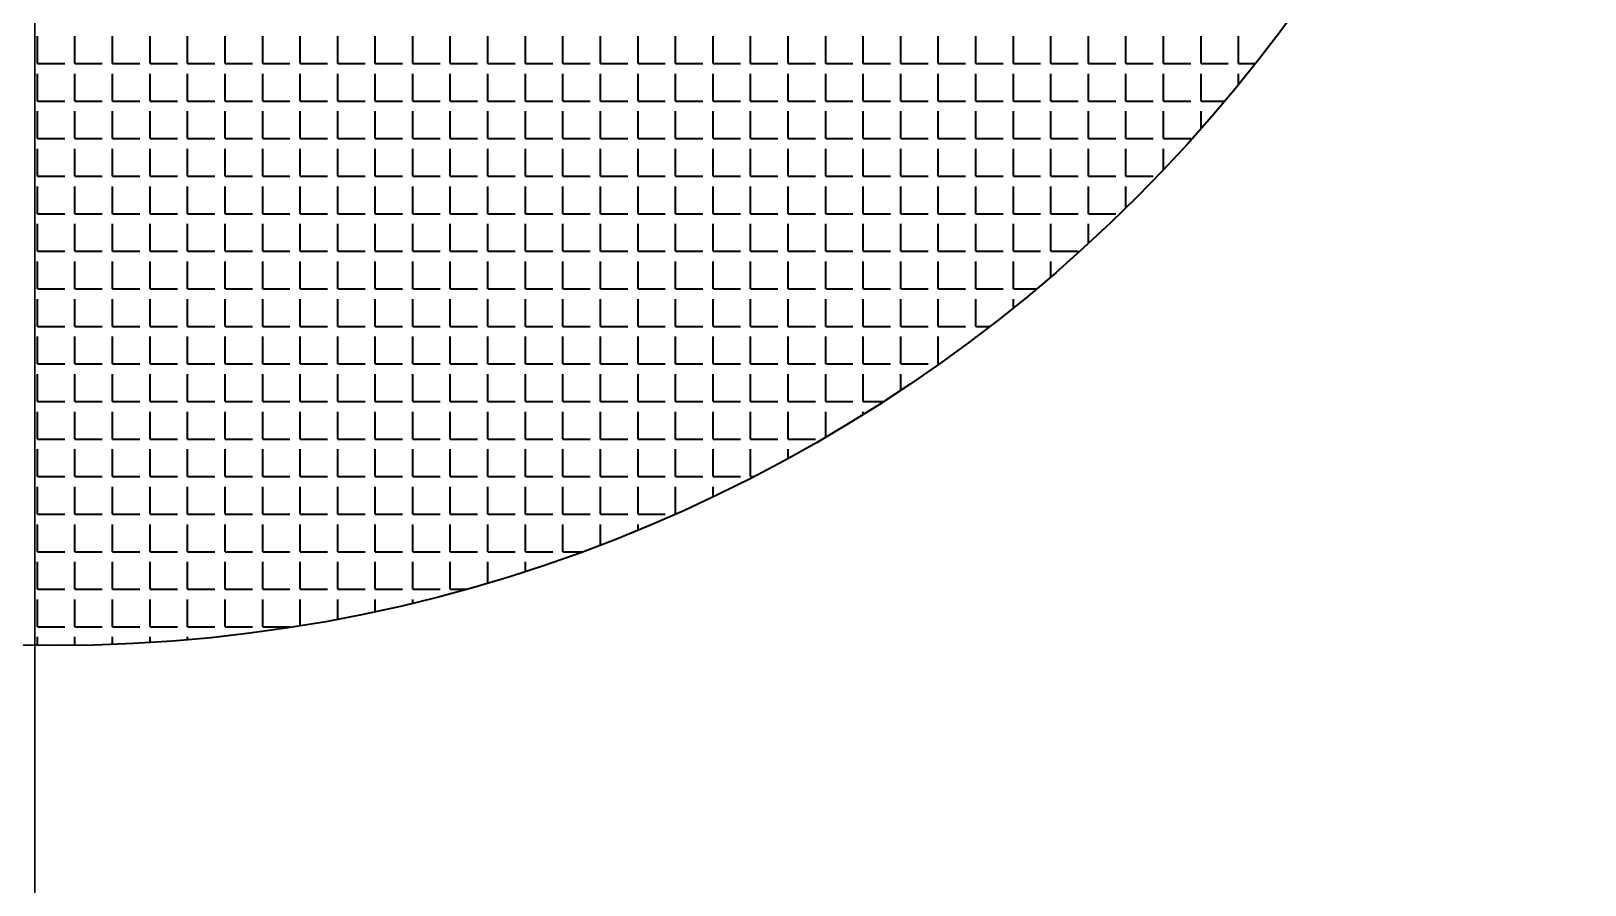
# Model space of a CAD drawing. Header units: millimetres. Extents: x 895788 to 1136524, y -21936 to 400945.
# Drawn here: x 932131.99 to 932166.08, y 272898.19 to 272916.91 of the extents above; entities that cross this region are included whole.
import ezdxf

# ---------------------------------------------------------------- set-up
doc = ezdxf.new("R2010")
doc.units = ezdxf.units.MM
doc.layers.add('GRANIT', color=10, linetype='Continuous', lineweight=30)

msp = doc.modelspace()

# ---------------------------------------------------------------- linework, layer by layer
at = {"lineweight": 30}
msp.add_line((932132.074, 272651.357), (932132.074, 273176.175), dxfattribs=at)
at = {"layer": 'GRANIT', "color": 0, "linetype": 'Continuous', "lineweight": 40}
for p, q in [((932132.129, 272916.202), (932132.129, 272916.801)), ((932132.953, 272916.202), (932132.953, 272916.801)), ((932133.777, 272916.202), (932133.777, 272916.801)), ((932134.6, 272916.202), (932134.6, 272916.801)), ((932135.424, 272916.202), (932135.424, 272916.801)), ((932136.247, 272916.202), (932136.247, 272916.801)), ((932137.071, 272916.202), (932137.071, 272916.801)), ((932137.894, 272916.202), (932137.894, 272916.801)), ((932138.718, 272916.202), (932138.718, 272916.801)), ((932139.541, 272916.202), (932139.541, 272916.801)), ((932140.365, 272916.202), (932140.365, 272916.801)), ((932141.188, 272916.202), (932141.188, 272916.801)), ((932142.012, 272916.202), (932142.012, 272916.801)), ((932142.835, 272916.202), (932142.835, 272916.801)), ((932143.659, 272916.202), (932143.659, 272916.801)), ((932144.482, 272916.202), (932144.482, 272916.801)), ((932145.306, 272916.202), (932145.306, 272916.801)), ((932146.129, 272916.202), (932146.129, 272916.801)), ((932146.953, 272916.202), (932146.953, 272916.801)), ((932147.777, 272916.202), (932147.777, 272916.801)), ((932148.6, 272916.202), (932148.6, 272916.801)), ((932149.424, 272916.202), (932149.424, 272916.801)), ((932150.247, 272916.202), (932150.247, 272916.801)), ((932151.071, 272916.202), (932151.071, 272916.801)), ((932151.894, 272916.202), (932151.894, 272916.801)), ((932152.718, 272916.202), (932152.718, 272916.801)), ((932153.541, 272916.202), (932153.541, 272916.801)), ((932154.365, 272916.202), (932154.365, 272916.801)), ((932155.188, 272916.202), (932155.188, 272916.801)), ((932156.012, 272916.202), (932156.012, 272916.801)), ((932156.835, 272916.202), (932156.835, 272916.801)), ((932157.659, 272916.202), (932157.659, 272916.801)), ((932158.482, 272916.202), (932158.482, 272916.801)), ((932159.306, 272916.782), (932159.306, 272916.801)), ((932132.129, 272916.202), (932132.728, 272916.202)), ((932132.953, 272916.202), (932133.552, 272916.202)), ((932133.777, 272916.202), (932134.375, 272916.202)), ((932134.6, 272916.202), (932135.199, 272916.202)), ((932135.424, 272916.202), (932136.023, 272916.202)), ((932136.247, 272916.202), (932136.846, 272916.202)), ((932137.071, 272916.202), (932137.67, 272916.202)), ((932137.894, 272916.202), (932138.493, 272916.202)), ((932138.718, 272916.202), (932139.317, 272916.202)), ((932139.541, 272916.202), (932140.14, 272916.202)), ((932140.365, 272916.202), (932140.964, 272916.202)), ((932141.188, 272916.202), (932141.787, 272916.202)), ((932142.012, 272916.202), (932142.611, 272916.202)), ((932142.835, 272916.202), (932143.434, 272916.202)), ((932143.659, 272916.202), (932144.258, 272916.202)), ((932144.482, 272916.202), (932145.081, 272916.202)), ((932145.306, 272916.202), (932145.905, 272916.202)), ((932146.129, 272916.202), (932146.728, 272916.202)), ((932146.953, 272916.202), (932147.552, 272916.202)), ((932147.777, 272916.202), (932148.375, 272916.202)), ((932148.6, 272916.202), (932149.199, 272916.202)), ((932149.424, 272916.202), (932150.023, 272916.202)), ((932150.247, 272916.202), (932150.846, 272916.202)), ((932151.071, 272916.202), (932151.67, 272916.202)), ((932151.894, 272916.202), (932152.493, 272916.202)), ((932152.718, 272916.202), (932153.317, 272916.202)), ((932153.541, 272916.202), (932154.14, 272916.202)), ((932154.365, 272916.202), (932154.964, 272916.202)), ((932155.188, 272916.202), (932155.787, 272916.202)), ((932156.012, 272916.202), (932156.611, 272916.202)), ((932156.835, 272916.202), (932157.434, 272916.202)), ((932157.659, 272916.202), (932158.258, 272916.202)), ((932158.482, 272916.202), (932158.858, 272916.202)), ((932132.129, 272915.379), (932132.129, 272915.978)), ((932132.953, 272915.379), (932132.953, 272915.978)), ((932133.777, 272915.379), (932133.777, 272915.978)), ((932134.6, 272915.379), (932134.6, 272915.978)), ((932135.424, 272915.379), (932135.424, 272915.978)), ((932136.247, 272915.379), (932136.247, 272915.978)), ((932137.071, 272915.379), (932137.071, 272915.978)), ((932137.894, 272915.379), (932137.894, 272915.978)), ((932138.718, 272915.379), (932138.718, 272915.978)), ((932139.541, 272915.379), (932139.541, 272915.978)), ((932140.365, 272915.379), (932140.365, 272915.978)), ((932141.188, 272915.379), (932141.188, 272915.978)), ((932142.012, 272915.379), (932142.012, 272915.978)), ((932142.835, 272915.379), (932142.835, 272915.978)), ((932143.659, 272915.379), (932143.659, 272915.978)), ((932144.482, 272915.379), (932144.482, 272915.978)), ((932145.306, 272915.379), (932145.306, 272915.978)), ((932146.129, 272915.379), (932146.129, 272915.978)), ((932146.953, 272915.379), (932146.953, 272915.978)), ((932147.777, 272915.379), (932147.777, 272915.978)), ((932148.6, 272915.379), (932148.6, 272915.978)), ((932149.424, 272915.379), (932149.424, 272915.978)), ((932150.247, 272915.379), (932150.247, 272915.978)), ((932151.071, 272915.379), (932151.071, 272915.978)), ((932151.894, 272915.379), (932151.894, 272915.978)), ((932152.718, 272915.379), (932152.718, 272915.978)), ((932153.541, 272915.379), (932153.541, 272915.978)), ((932154.365, 272915.379), (932154.365, 272915.978)), ((932155.188, 272915.379), (932155.188, 272915.978)), ((932156.012, 272915.379), (932156.012, 272915.978)), ((932156.835, 272915.379), (932156.835, 272915.978)), ((932157.659, 272915.379), (932157.659, 272915.978)), ((932158.482, 272915.735), (932158.482, 272915.978)), ((932132.129, 272915.379), (932132.728, 272915.379)), ((932132.953, 272915.379), (932133.552, 272915.379)), ((932133.777, 272915.379), (932134.375, 272915.379)), ((932134.6, 272915.379), (932135.199, 272915.379)), ((932135.424, 272915.379), (932136.023, 272915.379)), ((932136.247, 272915.379), (932136.846, 272915.379)), ((932137.071, 272915.379), (932137.67, 272915.379)), ((932137.894, 272915.379), (932138.493, 272915.379)), ((932138.718, 272915.379), (932139.317, 272915.379)), ((932139.541, 272915.379), (932140.14, 272915.379)), ((932140.365, 272915.379), (932140.964, 272915.379)), ((932141.188, 272915.379), (932141.787, 272915.379)), ((932142.012, 272915.379), (932142.611, 272915.379)), ((932142.835, 272915.379), (932143.434, 272915.379)), ((932143.659, 272915.379), (932144.258, 272915.379)), ((932144.482, 272915.379), (932145.081, 272915.379)), ((932145.306, 272915.379), (932145.905, 272915.379)), ((932146.129, 272915.379), (932146.728, 272915.379)), ((932146.953, 272915.379), (932147.552, 272915.379)), ((932147.777, 272915.379), (932148.375, 272915.379)), ((932148.6, 272915.379), (932149.199, 272915.379)), ((932149.424, 272915.379), (932150.023, 272915.379)), ((932150.247, 272915.379), (932150.846, 272915.379)), ((932151.071, 272915.379), (932151.67, 272915.379)), ((932151.894, 272915.379), (932152.493, 272915.379)), ((932152.718, 272915.379), (932153.317, 272915.379)), ((932153.541, 272915.379), (932154.14, 272915.379)), ((932154.365, 272915.379), (932154.964, 272915.379)), ((932155.188, 272915.379), (932155.787, 272915.379)), ((932156.012, 272915.379), (932156.611, 272915.379)), ((932156.835, 272915.379), (932157.434, 272915.379)), ((932157.659, 272915.379), (932158.186, 272915.379)), ((932132.129, 272914.555), (932132.129, 272915.154)), ((932132.953, 272914.555), (932132.953, 272915.154)), ((932133.777, 272914.555), (932133.777, 272915.154)), ((932134.6, 272914.555), (932134.6, 272915.154)), ((932135.424, 272914.555), (932135.424, 272915.154)), ((932136.247, 272914.555), (932136.247, 272915.154)), ((932137.071, 272914.555), (932137.071, 272915.154)), ((932137.894, 272914.555), (932137.894, 272915.154)), ((932138.718, 272914.555), (932138.718, 272915.154)), ((932139.541, 272914.555), (932139.541, 272915.154)), ((932140.365, 272914.555), (932140.365, 272915.154)), ((932141.188, 272914.555), (932141.188, 272915.154)), ((932142.012, 272914.555), (932142.012, 272915.154)), ((932142.835, 272914.555), (932142.835, 272915.154)), ((932143.659, 272914.555), (932143.659, 272915.154)), ((932144.482, 272914.555), (932144.482, 272915.154)), ((932145.306, 272914.555), (932145.306, 272915.154)), ((932146.129, 272914.555), (932146.129, 272915.154)), ((932146.953, 272914.555), (932146.953, 272915.154)), ((932147.777, 272914.555), (932147.777, 272915.154)), ((932148.6, 272914.555), (932148.6, 272915.154)), ((932149.424, 272914.555), (932149.424, 272915.154)), ((932150.247, 272914.555), (932150.247, 272915.154)), ((932151.071, 272914.555), (932151.071, 272915.154)), ((932151.894, 272914.555), (932151.894, 272915.154)), ((932152.718, 272914.555), (932152.718, 272915.154)), ((932153.541, 272914.555), (932153.541, 272915.154)), ((932154.365, 272914.555), (932154.365, 272915.154)), ((932155.188, 272914.555), (932155.188, 272915.154)), ((932156.012, 272914.555), (932156.012, 272915.154)), ((932156.835, 272914.555), (932156.835, 272915.154)), ((932157.659, 272914.767), (932157.659, 272915.154)), ((932132.129, 272914.555), (932132.728, 272914.555)), ((932132.953, 272914.555), (932133.552, 272914.555)), ((932133.777, 272914.555), (932134.375, 272914.555)), ((932134.6, 272914.555), (932135.199, 272914.555)), ((932135.424, 272914.555), (932136.023, 272914.555)), ((932136.247, 272914.555), (932136.846, 272914.555)), ((932137.071, 272914.555), (932137.67, 272914.555)), ((932137.894, 272914.555), (932138.493, 272914.555)), ((932138.718, 272914.555), (932139.317, 272914.555)), ((932139.541, 272914.555), (932140.14, 272914.555)), ((932140.365, 272914.555), (932140.964, 272914.555)), ((932141.188, 272914.555), (932141.787, 272914.555)), ((932142.012, 272914.555), (932142.611, 272914.555)), ((932142.835, 272914.555), (932143.434, 272914.555)), ((932143.659, 272914.555), (932144.258, 272914.555)), ((932144.482, 272914.555), (932145.081, 272914.555)), ((932145.306, 272914.555), (932145.905, 272914.555)), ((932146.129, 272914.555), (932146.728, 272914.555)), ((932146.953, 272914.555), (932147.552, 272914.555)), ((932147.777, 272914.555), (932148.375, 272914.555)), ((932148.6, 272914.555), (932149.199, 272914.555)), ((932149.424, 272914.555), (932150.023, 272914.555)), ((932150.247, 272914.555), (932150.846, 272914.555)), ((932151.071, 272914.555), (932151.67, 272914.555)), ((932151.894, 272914.555), (932152.493, 272914.555)), ((932152.718, 272914.555), (932153.317, 272914.555)), ((932153.541, 272914.555), (932154.14, 272914.555)), ((932154.365, 272914.555), (932154.964, 272914.555)), ((932155.188, 272914.555), (932155.787, 272914.555)), ((932156.012, 272914.555), (932156.611, 272914.555)), ((932156.835, 272914.555), (932157.434, 272914.555)), ((932132.129, 272913.732), (932132.129, 272914.331)), ((932132.953, 272913.732), (932132.953, 272914.331)), ((932133.777, 272913.732), (932133.777, 272914.331)), ((932134.6, 272913.732), (932134.6, 272914.331)), ((932135.424, 272913.732), (932135.424, 272914.331)), ((932136.247, 272913.732), (932136.247, 272914.331)), ((932137.071, 272913.732), (932137.071, 272914.331)), ((932137.894, 272913.732), (932137.894, 272914.331)), ((932138.718, 272913.732), (932138.718, 272914.331)), ((932139.541, 272913.732), (932139.541, 272914.331)), ((932140.365, 272913.732), (932140.365, 272914.331)), ((932141.188, 272913.732), (932141.188, 272914.331)), ((932142.012, 272913.732), (932142.012, 272914.331)), ((932142.835, 272913.732), (932142.835, 272914.331)), ((932143.659, 272913.732), (932143.659, 272914.331)), ((932144.482, 272913.732), (932144.482, 272914.331)), ((932145.306, 272913.732), (932145.306, 272914.331)), ((932146.129, 272913.732), (932146.129, 272914.331)), ((932146.953, 272913.732), (932146.953, 272914.331)), ((932147.777, 272913.732), (932147.777, 272914.331)), ((932148.6, 272913.732), (932148.6, 272914.331)), ((932149.424, 272913.732), (932149.424, 272914.331)), ((932150.247, 272913.732), (932150.247, 272914.331)), ((932151.071, 272913.732), (932151.071, 272914.331)), ((932151.894, 272913.732), (932151.894, 272914.331)), ((932152.718, 272913.732), (932152.718, 272914.331)), ((932153.541, 272913.732), (932153.541, 272914.331)), ((932154.365, 272913.732), (932154.365, 272914.331)), ((932155.188, 272913.732), (932155.188, 272914.331)), ((932156.012, 272913.732), (932156.012, 272914.331)), ((932156.835, 272913.87), (932156.835, 272914.331)), ((932132.129, 272913.732), (932132.728, 272913.732)), ((932132.129, 272912.908), (932132.129, 272913.507)), ((932132.953, 272913.732), (932133.552, 272913.732)), ((932132.953, 272912.908), (932132.953, 272913.507)), ((932133.777, 272913.732), (932134.375, 272913.732)), ((932133.777, 272912.908), (932133.777, 272913.507)), ((932134.6, 272913.732), (932135.199, 272913.732)), ((932134.6, 272912.908), (932134.6, 272913.507)), ((932135.424, 272913.732), (932136.023, 272913.732)), ((932135.424, 272912.908), (932135.424, 272913.507)), ((932136.247, 272913.732), (932136.846, 272913.732)), ((932136.247, 272912.908), (932136.247, 272913.507)), ((932137.071, 272913.732), (932137.67, 272913.732)), ((932137.071, 272912.908), (932137.071, 272913.507)), ((932137.894, 272913.732), (932138.493, 272913.732)), ((932137.894, 272912.908), (932137.894, 272913.507)), ((932138.718, 272913.732), (932139.317, 272913.732)), ((932138.718, 272912.908), (932138.718, 272913.507)), ((932139.541, 272913.732), (932140.14, 272913.732)), ((932139.541, 272912.908), (932139.541, 272913.507)), ((932140.365, 272913.732), (932140.964, 272913.732)), ((932140.365, 272912.908), (932140.365, 272913.507)), ((932141.188, 272913.732), (932141.787, 272913.732)), ((932141.188, 272912.908), (932141.188, 272913.507)), ((932142.012, 272913.732), (932142.611, 272913.732)), ((932142.012, 272912.908), (932142.012, 272913.507)), ((932142.835, 272913.732), (932143.434, 272913.732)), ((932142.835, 272912.908), (932142.835, 272913.507)), ((932143.659, 272913.732), (932144.258, 272913.732)), ((932143.659, 272912.908), (932143.659, 272913.507)), ((932144.482, 272913.732), (932145.081, 272913.732)), ((932144.482, 272912.908), (932144.482, 272913.507)), ((932145.306, 272913.732), (932145.905, 272913.732)), ((932145.306, 272912.908), (932145.306, 272913.507)), ((932146.129, 272913.732), (932146.728, 272913.732)), ((932146.129, 272912.908), (932146.129, 272913.507)), ((932146.953, 272913.732), (932147.552, 272913.732)), ((932146.953, 272912.908), (932146.953, 272913.507)), ((932147.777, 272913.732), (932148.375, 272913.732)), ((932147.777, 272912.908), (932147.777, 272913.507)), ((932148.6, 272913.732), (932149.199, 272913.732)), ((932148.6, 272912.908), (932148.6, 272913.507)), ((932149.424, 272913.732), (932150.023, 272913.732)), ((932149.424, 272912.908), (932149.424, 272913.507)), ((932150.247, 272913.732), (932150.846, 272913.732)), ((932150.247, 272912.908), (932150.247, 272913.507)), ((932151.071, 272913.732), (932151.67, 272913.732)), ((932151.071, 272912.908), (932151.071, 272913.507)), ((932151.894, 272913.732), (932152.493, 272913.732)), ((932151.894, 272912.908), (932151.894, 272913.507)), ((932152.718, 272913.732), (932153.317, 272913.732)), ((932152.718, 272912.908), (932152.718, 272913.507)), ((932153.541, 272913.732), (932154.14, 272913.732)), ((932153.541, 272912.908), (932153.541, 272913.507)), ((932154.365, 272913.732), (932154.964, 272913.732)), ((932154.365, 272912.908), (932154.365, 272913.507)), ((932155.188, 272913.732), (932155.787, 272913.732)), ((932155.188, 272912.908), (932155.188, 272913.507)), ((932156.012, 272913.732), (932156.611, 272913.732)), ((932156.012, 272913.034), (932156.012, 272913.507)), ((932132.129, 272912.908), (932132.728, 272912.908)), ((932132.953, 272912.908), (932133.552, 272912.908)), ((932133.777, 272912.908), (932134.375, 272912.908)), ((932134.6, 272912.908), (932135.199, 272912.908)), ((932135.424, 272912.908), (932136.023, 272912.908)), ((932136.247, 272912.908), (932136.846, 272912.908)), ((932137.071, 272912.908), (932137.67, 272912.908)), ((932137.894, 272912.908), (932138.493, 272912.908)), ((932138.718, 272912.908), (932139.317, 272912.908)), ((932139.541, 272912.908), (932140.14, 272912.908)), ((932140.365, 272912.908), (932140.964, 272912.908)), ((932141.188, 272912.908), (932141.787, 272912.908)), ((932142.012, 272912.908), (932142.611, 272912.908)), ((932142.835, 272912.908), (932143.434, 272912.908)), ((932143.659, 272912.908), (932144.258, 272912.908)), ((932144.482, 272912.908), (932145.081, 272912.908)), ((932145.306, 272912.908), (932145.905, 272912.908)), ((932146.129, 272912.908), (932146.728, 272912.908)), ((932146.953, 272912.908), (932147.552, 272912.908)), ((932147.777, 272912.908), (932148.375, 272912.908)), ((932148.6, 272912.908), (932149.199, 272912.908)), ((932149.424, 272912.908), (932150.023, 272912.908)), ((932150.247, 272912.908), (932150.846, 272912.908)), ((932151.071, 272912.908), (932151.67, 272912.908)), ((932151.894, 272912.908), (932152.493, 272912.908)), ((932152.718, 272912.908), (932153.317, 272912.908)), ((932153.541, 272912.908), (932154.14, 272912.908)), ((932154.365, 272912.908), (932154.964, 272912.908)), ((932155.188, 272912.908), (932155.787, 272912.908)), ((932132.129, 272912.085), (932132.129, 272912.683)), ((932132.953, 272912.085), (932132.953, 272912.683)), ((932133.777, 272912.085), (932133.777, 272912.683)), ((932134.6, 272912.085), (932134.6, 272912.683)), ((932135.424, 272912.085), (932135.424, 272912.683)), ((932136.247, 272912.085), (932136.247, 272912.683)), ((932137.071, 272912.085), (932137.071, 272912.683)), ((932137.894, 272912.085), (932137.894, 272912.683)), ((932138.718, 272912.085), (932138.718, 272912.683)), ((932139.541, 272912.085), (932139.541, 272912.683)), ((932140.365, 272912.085), (932140.365, 272912.683)), ((932141.188, 272912.085), (932141.188, 272912.683)), ((932142.012, 272912.085), (932142.012, 272912.683)), ((932142.835, 272912.085), (932142.835, 272912.683)), ((932143.659, 272912.085), (932143.659, 272912.683)), ((932144.482, 272912.085), (932144.482, 272912.683)), ((932145.306, 272912.085), (932145.306, 272912.683)), ((932146.129, 272912.085), (932146.129, 272912.683)), ((932146.953, 272912.085), (932146.953, 272912.683)), ((932147.777, 272912.085), (932147.777, 272912.683)), ((932148.6, 272912.085), (932148.6, 272912.683)), ((932149.424, 272912.085), (932149.424, 272912.683)), ((932150.247, 272912.085), (932150.247, 272912.683)), ((932151.071, 272912.085), (932151.071, 272912.683)), ((932151.894, 272912.085), (932151.894, 272912.683)), ((932152.718, 272912.085), (932152.718, 272912.683)), ((932153.541, 272912.085), (932153.541, 272912.683)), ((932154.365, 272912.085), (932154.365, 272912.683)), ((932155.188, 272912.253), (932155.188, 272912.683)), ((932132.129, 272912.085), (932132.728, 272912.085)), ((932132.129, 272911.261), (932132.129, 272911.86)), ((932132.953, 272912.085), (932133.552, 272912.085)), ((932132.953, 272911.261), (932132.953, 272911.86)), ((932133.777, 272912.085), (932134.375, 272912.085)), ((932133.777, 272911.261), (932133.777, 272911.86)), ((932134.6, 272912.085), (932135.199, 272912.085)), ((932134.6, 272911.261), (932134.6, 272911.86)), ((932135.424, 272912.085), (932136.023, 272912.085)), ((932135.424, 272911.261), (932135.424, 272911.86)), ((932136.247, 272912.085), (932136.846, 272912.085)), ((932136.247, 272911.261), (932136.247, 272911.86)), ((932137.071, 272912.085), (932137.67, 272912.085)), ((932137.071, 272911.261), (932137.071, 272911.86)), ((932137.894, 272912.085), (932138.493, 272912.085)), ((932137.894, 272911.261), (932137.894, 272911.86)), ((932138.718, 272912.085), (932139.317, 272912.085)), ((932138.718, 272911.261), (932138.718, 272911.86)), ((932139.541, 272912.085), (932140.14, 272912.085)), ((932139.541, 272911.261), (932139.541, 272911.86)), ((932140.365, 272912.085), (932140.964, 272912.085)), ((932140.365, 272911.261), (932140.365, 272911.86)), ((932141.188, 272912.085), (932141.787, 272912.085)), ((932141.188, 272911.261), (932141.188, 272911.86)), ((932142.012, 272912.085), (932142.611, 272912.085)), ((932142.012, 272911.261), (932142.012, 272911.86)), ((932142.835, 272912.085), (932143.434, 272912.085)), ((932142.835, 272911.261), (932142.835, 272911.86)), ((932143.659, 272912.085), (932144.258, 272912.085)), ((932143.659, 272911.261), (932143.659, 272911.86)), ((932144.482, 272912.085), (932145.081, 272912.085)), ((932144.482, 272911.261), (932144.482, 272911.86)), ((932145.306, 272912.085), (932145.905, 272912.085)), ((932145.306, 272911.261), (932145.306, 272911.86)), ((932146.129, 272912.085), (932146.728, 272912.085)), ((932146.129, 272911.261), (932146.129, 272911.86)), ((932146.953, 272912.085), (932147.552, 272912.085)), ((932146.953, 272911.261), (932146.953, 272911.86)), ((932147.777, 272912.085), (932148.375, 272912.085)), ((932147.777, 272911.261), (932147.777, 272911.86)), ((932148.6, 272912.085), (932149.199, 272912.085)), ((932148.6, 272911.261), (932148.6, 272911.86)), ((932149.424, 272912.085), (932150.023, 272912.085)), ((932149.424, 272911.261), (932149.424, 272911.86)), ((932150.247, 272912.085), (932150.846, 272912.085)), ((932150.247, 272911.261), (932150.247, 272911.86)), ((932151.071, 272912.085), (932151.67, 272912.085)), ((932151.071, 272911.261), (932151.071, 272911.86)), ((932151.894, 272912.085), (932152.493, 272912.085)), ((932151.894, 272911.261), (932151.894, 272911.86)), ((932152.718, 272912.085), (932153.317, 272912.085)), ((932152.718, 272911.261), (932152.718, 272911.86)), ((932153.541, 272912.085), (932154.14, 272912.085)), ((932153.541, 272911.261), (932153.541, 272911.86)), ((932154.365, 272912.085), (932154.964, 272912.085)), ((932154.365, 272911.523), (932154.365, 272911.86)), ((932132.129, 272911.261), (932132.728, 272911.261)), ((932132.953, 272911.261), (932133.552, 272911.261)), ((932133.777, 272911.261), (932134.375, 272911.261)), ((932134.6, 272911.261), (932135.199, 272911.261)), ((932135.424, 272911.261), (932136.023, 272911.261)), ((932136.247, 272911.261), (932136.846, 272911.261)), ((932137.071, 272911.261), (932137.67, 272911.261)), ((932137.894, 272911.261), (932138.493, 272911.261)), ((932138.718, 272911.261), (932139.317, 272911.261)), ((932139.541, 272911.261), (932140.14, 272911.261)), ((932140.365, 272911.261), (932140.964, 272911.261)), ((932141.188, 272911.261), (932141.787, 272911.261)), ((932142.012, 272911.261), (932142.611, 272911.261)), ((932142.835, 272911.261), (932143.434, 272911.261)), ((932143.659, 272911.261), (932144.258, 272911.261)), ((932144.482, 272911.261), (932145.081, 272911.261)), ((932145.306, 272911.261), (932145.905, 272911.261)), ((932146.129, 272911.261), (932146.728, 272911.261)), ((932146.953, 272911.261), (932147.552, 272911.261)), ((932147.777, 272911.261), (932148.375, 272911.261)), ((932148.6, 272911.261), (932149.199, 272911.261)), ((932149.424, 272911.261), (932150.023, 272911.261)), ((932150.247, 272911.261), (932150.846, 272911.261)), ((932151.071, 272911.261), (932151.67, 272911.261)), ((932151.894, 272911.261), (932152.493, 272911.261)), ((932152.718, 272911.261), (932153.317, 272911.261)), ((932153.541, 272911.261), (932154.055, 272911.261)), ((932132.129, 272910.437), (932132.129, 272911.036)), ((932132.953, 272910.437), (932132.953, 272911.036)), ((932133.777, 272910.437), (932133.777, 272911.036)), ((932134.6, 272910.437), (932134.6, 272911.036)), ((932135.424, 272910.437), (932135.424, 272911.036)), ((932136.247, 272910.437), (932136.247, 272911.036)), ((932137.071, 272910.437), (932137.071, 272911.036)), ((932137.894, 272910.437), (932137.894, 272911.036)), ((932138.718, 272910.437), (932138.718, 272911.036)), ((932139.541, 272910.437), (932139.541, 272911.036)), ((932140.365, 272910.437), (932140.365, 272911.036)), ((932141.188, 272910.437), (932141.188, 272911.036)), ((932142.012, 272910.437), (932142.012, 272911.036)), ((932142.835, 272910.437), (932142.835, 272911.036)), ((932143.659, 272910.437), (932143.659, 272911.036)), ((932144.482, 272910.437), (932144.482, 272911.036)), ((932145.306, 272910.437), (932145.306, 272911.036)), ((932146.129, 272910.437), (932146.129, 272911.036)), ((932146.953, 272910.437), (932146.953, 272911.036)), ((932147.777, 272910.437), (932147.777, 272911.036)), ((932148.6, 272910.437), (932148.6, 272911.036)), ((932149.424, 272910.437), (932149.424, 272911.036)), ((932150.247, 272910.437), (932150.247, 272911.036)), ((932151.071, 272910.437), (932151.071, 272911.036)), ((932151.894, 272910.437), (932151.894, 272911.036)), ((932152.718, 272910.437), (932152.718, 272911.036)), ((932153.541, 272910.839), (932153.541, 272911.036)), ((932132.129, 272910.437), (932132.728, 272910.437)), ((932132.953, 272910.437), (932133.552, 272910.437)), ((932133.777, 272910.437), (932134.375, 272910.437)), ((932134.6, 272910.437), (932135.199, 272910.437)), ((932135.424, 272910.437), (932136.023, 272910.437)), ((932136.247, 272910.437), (932136.846, 272910.437)), ((932137.071, 272910.437), (932137.67, 272910.437)), ((932137.894, 272910.437), (932138.493, 272910.437)), ((932138.718, 272910.437), (932139.317, 272910.437)), ((932139.541, 272910.437), (932140.14, 272910.437)), ((932140.365, 272910.437), (932140.964, 272910.437)), ((932141.188, 272910.437), (932141.787, 272910.437)), ((932142.012, 272910.437), (932142.611, 272910.437)), ((932142.835, 272910.437), (932143.434, 272910.437)), ((932143.659, 272910.437), (932144.258, 272910.437)), ((932144.482, 272910.437), (932145.081, 272910.437)), ((932145.306, 272910.437), (932145.905, 272910.437)), ((932146.129, 272910.437), (932146.728, 272910.437)), ((932146.953, 272910.437), (932147.552, 272910.437)), ((932147.777, 272910.437), (932148.375, 272910.437)), ((932148.6, 272910.437), (932149.199, 272910.437)), ((932149.424, 272910.437), (932150.023, 272910.437)), ((932150.247, 272910.437), (932150.846, 272910.437)), ((932151.071, 272910.437), (932151.67, 272910.437)), ((932151.894, 272910.437), (932152.493, 272910.437)), ((932152.718, 272910.437), (932153.031, 272910.437)), ((932132.129, 272909.614), (932132.129, 272910.213)), ((932132.953, 272909.614), (932132.953, 272910.213)), ((932133.777, 272909.614), (932133.777, 272910.213)), ((932134.6, 272909.614), (932134.6, 272910.213)), ((932135.424, 272909.614), (932135.424, 272910.213)), ((932136.247, 272909.614), (932136.247, 272910.213)), ((932137.071, 272909.614), (932137.071, 272910.213)), ((932137.894, 272909.614), (932137.894, 272910.213)), ((932138.718, 272909.614), (932138.718, 272910.213)), ((932139.541, 272909.614), (932139.541, 272910.213)), ((932140.365, 272909.614), (932140.365, 272910.213)), ((932141.188, 272909.614), (932141.188, 272910.213)), ((932142.012, 272909.614), (932142.012, 272910.213)), ((932142.835, 272909.614), (932142.835, 272910.213)), ((932143.659, 272909.614), (932143.659, 272910.213)), ((932144.482, 272909.614), (932144.482, 272910.213)), ((932145.306, 272909.614), (932145.306, 272910.213)), ((932146.129, 272909.614), (932146.129, 272910.213)), ((932146.953, 272909.614), (932146.953, 272910.213)), ((932147.777, 272909.614), (932147.777, 272910.213)), ((932148.6, 272909.614), (932148.6, 272910.213)), ((932149.424, 272909.614), (932149.424, 272910.213)), ((932150.247, 272909.614), (932150.247, 272910.213)), ((932151.071, 272909.614), (932151.071, 272910.213)), ((932151.894, 272909.614), (932151.894, 272910.213)), ((932152.718, 272910.198), (932152.718, 272910.213)), ((932132.129, 272909.614), (932132.728, 272909.614)), ((932132.129, 272908.79), (932132.129, 272909.389)), ((932132.953, 272909.614), (932133.552, 272909.614)), ((932132.953, 272908.79), (932132.953, 272909.389)), ((932133.777, 272909.614), (932134.375, 272909.614)), ((932133.777, 272908.79), (932133.777, 272909.389)), ((932134.6, 272909.614), (932135.199, 272909.614)), ((932134.6, 272908.79), (932134.6, 272909.389)), ((932135.424, 272909.614), (932136.023, 272909.614)), ((932135.424, 272908.79), (932135.424, 272909.389)), ((932136.247, 272909.614), (932136.846, 272909.614)), ((932136.247, 272908.79), (932136.247, 272909.389)), ((932137.071, 272909.614), (932137.67, 272909.614)), ((932137.071, 272908.79), (932137.071, 272909.389)), ((932137.894, 272909.614), (932138.493, 272909.614)), ((932137.894, 272908.79), (932137.894, 272909.389)), ((932138.718, 272909.614), (932139.317, 272909.614)), ((932138.718, 272908.79), (932138.718, 272909.389)), ((932139.541, 272909.614), (932140.14, 272909.614)), ((932139.541, 272908.79), (932139.541, 272909.389)), ((932140.365, 272909.614), (932140.964, 272909.614)), ((932140.365, 272908.79), (932140.365, 272909.389)), ((932141.188, 272909.614), (932141.787, 272909.614)), ((932141.188, 272908.79), (932141.188, 272909.389)), ((932142.012, 272909.614), (932142.611, 272909.614)), ((932142.012, 272908.79), (932142.012, 272909.389)), ((932142.835, 272909.614), (932143.434, 272909.614)), ((932142.835, 272908.79), (932142.835, 272909.389)), ((932143.659, 272909.614), (932144.258, 272909.614)), ((932143.659, 272908.79), (932143.659, 272909.389)), ((932144.482, 272909.614), (932145.081, 272909.614)), ((932144.482, 272908.79), (932144.482, 272909.389)), ((932145.306, 272909.614), (932145.905, 272909.614)), ((932145.306, 272908.79), (932145.306, 272909.389)), ((932146.129, 272909.614), (932146.728, 272909.614)), ((932146.129, 272908.79), (932146.129, 272909.389)), ((932146.953, 272909.614), (932147.552, 272909.614)), ((932146.953, 272908.79), (932146.953, 272909.389)), ((932147.777, 272909.614), (932148.375, 272909.614)), ((932147.777, 272908.79), (932147.777, 272909.389)), ((932148.6, 272909.614), (932149.199, 272909.614)), ((932148.6, 272908.79), (932148.6, 272909.389)), ((932149.424, 272909.614), (932150.023, 272909.614)), ((932149.424, 272908.79), (932149.424, 272909.389)), ((932150.247, 272909.614), (932150.846, 272909.614)), ((932150.247, 272908.79), (932150.247, 272909.389)), ((932151.071, 272909.614), (932151.67, 272909.614)), ((932151.071, 272909.033), (932151.071, 272909.389)), ((932151.894, 272909.614), (932151.918, 272909.614)), ((932132.129, 272908.79), (932132.728, 272908.79)), ((932132.953, 272908.79), (932133.552, 272908.79)), ((932133.777, 272908.79), (932134.375, 272908.79)), ((932134.6, 272908.79), (932135.199, 272908.79)), ((932135.424, 272908.79), (932136.023, 272908.79)), ((932136.247, 272908.79), (932136.846, 272908.79)), ((932137.071, 272908.79), (932137.67, 272908.79)), ((932137.894, 272908.79), (932138.493, 272908.79)), ((932138.718, 272908.79), (932139.317, 272908.79)), ((932139.541, 272908.79), (932140.14, 272908.79)), ((932140.365, 272908.79), (932140.964, 272908.79)), ((932141.188, 272908.79), (932141.787, 272908.79)), ((932142.012, 272908.79), (932142.611, 272908.79)), ((932142.835, 272908.79), (932143.434, 272908.79)), ((932143.659, 272908.79), (932144.258, 272908.79)), ((932144.482, 272908.79), (932145.081, 272908.79)), ((932145.306, 272908.79), (932145.905, 272908.79)), ((932146.129, 272908.79), (932146.728, 272908.79)), ((932146.953, 272908.79), (932147.552, 272908.79)), ((932147.777, 272908.79), (932148.375, 272908.79)), ((932148.6, 272908.79), (932149.199, 272908.79)), ((932149.424, 272908.79), (932150.023, 272908.79)), ((932150.247, 272908.79), (932150.7, 272908.79)), ((932132.129, 272907.967), (932132.129, 272908.566)), ((932132.953, 272907.967), (932132.953, 272908.566)), ((932133.777, 272907.967), (932133.777, 272908.566)), ((932134.6, 272907.967), (932134.6, 272908.566)), ((932135.424, 272907.967), (932135.424, 272908.566)), ((932136.247, 272907.967), (932136.247, 272908.566)), ((932137.071, 272907.967), (932137.071, 272908.566)), ((932137.894, 272907.967), (932137.894, 272908.566)), ((932138.718, 272907.967), (932138.718, 272908.566)), ((932139.541, 272907.967), (932139.541, 272908.566)), ((932140.365, 272907.967), (932140.365, 272908.566)), ((932141.188, 272907.967), (932141.188, 272908.566)), ((932142.012, 272907.967), (932142.012, 272908.566)), ((932142.835, 272907.967), (932142.835, 272908.566)), ((932143.659, 272907.967), (932143.659, 272908.566)), ((932144.482, 272907.967), (932144.482, 272908.566)), ((932145.306, 272907.967), (932145.306, 272908.566)), ((932146.129, 272907.967), (932146.129, 272908.566)), ((932146.953, 272907.967), (932146.953, 272908.566)), ((932147.777, 272907.967), (932147.777, 272908.566)), ((932148.6, 272907.967), (932148.6, 272908.566)), ((932149.424, 272908.007), (932149.424, 272908.566)), ((932150.247, 272908.504), (932150.247, 272908.566)), ((932132.129, 272907.967), (932132.728, 272907.967)), ((932132.129, 272907.143), (932132.129, 272907.742)), ((932132.953, 272907.967), (932133.552, 272907.967)), ((932132.953, 272907.143), (932132.953, 272907.742)), ((932133.777, 272907.967), (932134.375, 272907.967)), ((932133.777, 272907.143), (932133.777, 272907.742)), ((932134.6, 272907.967), (932135.199, 272907.967)), ((932134.6, 272907.143), (932134.6, 272907.742)), ((932135.424, 272907.967), (932136.023, 272907.967)), ((932135.424, 272907.143), (932135.424, 272907.742)), ((932136.247, 272907.967), (932136.846, 272907.967)), ((932136.247, 272907.143), (932136.247, 272907.742)), ((932137.071, 272907.967), (932137.67, 272907.967)), ((932137.071, 272907.143), (932137.071, 272907.742)), ((932137.894, 272907.967), (932138.493, 272907.967)), ((932137.894, 272907.143), (932137.894, 272907.742)), ((932138.718, 272907.967), (932139.317, 272907.967)), ((932138.718, 272907.143), (932138.718, 272907.742)), ((932139.541, 272907.967), (932140.14, 272907.967)), ((932139.541, 272907.143), (932139.541, 272907.742)), ((932140.365, 272907.967), (932140.964, 272907.967)), ((932140.365, 272907.143), (932140.365, 272907.742)), ((932141.188, 272907.967), (932141.787, 272907.967)), ((932141.188, 272907.143), (932141.188, 272907.742)), ((932142.012, 272907.967), (932142.611, 272907.967)), ((932142.012, 272907.143), (932142.012, 272907.742)), ((932142.835, 272907.967), (932143.434, 272907.967)), ((932142.835, 272907.143), (932142.835, 272907.742)), ((932143.659, 272907.967), (932144.258, 272907.967)), ((932143.659, 272907.143), (932143.659, 272907.742)), ((932144.482, 272907.967), (932145.081, 272907.967)), ((932144.482, 272907.143), (932144.482, 272907.742)), ((932145.306, 272907.967), (932145.905, 272907.967)), ((932145.306, 272907.143), (932145.306, 272907.742)), ((932146.129, 272907.967), (932146.728, 272907.967)), ((932146.129, 272907.143), (932146.129, 272907.742)), ((932146.953, 272907.967), (932147.552, 272907.967)), ((932146.953, 272907.143), (932146.953, 272907.742)), ((932147.777, 272907.967), (932148.375, 272907.967)), ((932147.777, 272907.143), (932147.777, 272907.742)), ((932148.6, 272907.967), (932149.199, 272907.967)), ((932148.6, 272907.542), (932148.6, 272907.742)), ((932132.129, 272907.143), (932132.728, 272907.143)), ((932132.953, 272907.143), (932133.552, 272907.143)), ((932133.777, 272907.143), (932134.375, 272907.143)), ((932134.6, 272907.143), (932135.199, 272907.143)), ((932135.424, 272907.143), (932136.023, 272907.143)), ((932136.247, 272907.143), (932136.846, 272907.143)), ((932137.071, 272907.143), (932137.67, 272907.143)), ((932137.894, 272907.143), (932138.493, 272907.143)), ((932138.718, 272907.143), (932139.317, 272907.143)), ((932139.541, 272907.143), (932140.14, 272907.143)), ((932140.365, 272907.143), (932140.964, 272907.143)), ((932141.188, 272907.143), (932141.787, 272907.143)), ((932142.012, 272907.143), (932142.611, 272907.143)), ((932142.835, 272907.143), (932143.434, 272907.143)), ((932143.659, 272907.143), (932144.258, 272907.143)), ((932144.482, 272907.143), (932145.081, 272907.143)), ((932145.306, 272907.143), (932145.905, 272907.143)), ((932146.129, 272907.143), (932146.728, 272907.143)), ((932146.953, 272907.143), (932147.552, 272907.143)), ((932147.777, 272907.143), (932147.847, 272907.143)), ((932132.129, 272906.32), (932132.129, 272906.919)), ((932132.953, 272906.32), (932132.953, 272906.919)), ((932133.777, 272906.32), (932133.777, 272906.919)), ((932134.6, 272906.32), (932134.6, 272906.919)), ((932135.424, 272906.32), (932135.424, 272906.919)), ((932136.247, 272906.32), (932136.247, 272906.919)), ((932137.071, 272906.32), (932137.071, 272906.919)), ((932137.894, 272906.32), (932137.894, 272906.919)), ((932138.718, 272906.32), (932138.718, 272906.919)), ((932139.541, 272906.32), (932139.541, 272906.919)), ((932140.365, 272906.32), (932140.365, 272906.919)), ((932141.188, 272906.32), (932141.188, 272906.919)), ((932142.012, 272906.32), (932142.012, 272906.919)), ((932142.835, 272906.32), (932142.835, 272906.919)), ((932143.659, 272906.32), (932143.659, 272906.919)), ((932144.482, 272906.32), (932144.482, 272906.919)), ((932145.306, 272906.32), (932145.306, 272906.919)), ((932146.129, 272906.322), (932146.129, 272906.919)), ((932146.953, 272906.701), (932146.953, 272906.919)), ((932132.129, 272906.32), (932132.728, 272906.32)), ((932132.953, 272906.32), (932133.552, 272906.32)), ((932133.777, 272906.32), (932134.375, 272906.32)), ((932134.6, 272906.32), (932135.199, 272906.32)), ((932135.424, 272906.32), (932136.023, 272906.32)), ((932136.247, 272906.32), (932136.846, 272906.32)), ((932137.071, 272906.32), (932137.67, 272906.32)), ((932137.894, 272906.32), (932138.493, 272906.32)), ((932138.718, 272906.32), (932139.317, 272906.32)), ((932139.541, 272906.32), (932140.14, 272906.32)), ((932140.365, 272906.32), (932140.964, 272906.32)), ((932141.188, 272906.32), (932141.787, 272906.32)), ((932142.012, 272906.32), (932142.611, 272906.32)), ((932142.835, 272906.32), (932143.434, 272906.32)), ((932143.659, 272906.32), (932144.258, 272906.32)), ((932144.482, 272906.32), (932145.081, 272906.32)), ((932145.306, 272906.32), (932145.905, 272906.32)), ((932132.129, 272905.496), (932132.129, 272906.095)), ((932132.953, 272905.496), (932132.953, 272906.095)), ((932133.777, 272905.496), (932133.777, 272906.095)), ((932134.6, 272905.496), (932134.6, 272906.095)), ((932135.424, 272905.496), (932135.424, 272906.095)), ((932136.247, 272905.496), (932136.247, 272906.095)), ((932137.071, 272905.496), (932137.071, 272906.095)), ((932137.894, 272905.496), (932137.894, 272906.095)), ((932138.718, 272905.496), (932138.718, 272906.095)), ((932139.541, 272905.496), (932139.541, 272906.095)), ((932140.365, 272905.496), (932140.365, 272906.095)), ((932141.188, 272905.496), (932141.188, 272906.095)), ((932142.012, 272905.496), (932142.012, 272906.095)), ((932142.835, 272905.496), (932142.835, 272906.095)), ((932143.659, 272905.496), (932143.659, 272906.095)), ((932144.482, 272905.643), (932144.482, 272906.095)), ((932145.306, 272905.97), (932145.306, 272906.095)), ((932132.129, 272905.496), (932132.728, 272905.496)), ((932132.129, 272904.673), (932132.129, 272905.272)), ((932132.953, 272905.496), (932133.552, 272905.496)), ((932132.953, 272904.673), (932132.953, 272905.272)), ((932133.777, 272905.496), (932134.375, 272905.496)), ((932133.777, 272904.673), (932133.777, 272905.272)), ((932134.6, 272905.496), (932135.199, 272905.496)), ((932134.6, 272904.673), (932134.6, 272905.272)), ((932135.424, 272905.496), (932136.023, 272905.496)), ((932135.424, 272904.673), (932135.424, 272905.272)), ((932136.247, 272905.496), (932136.846, 272905.496)), ((932136.247, 272904.673), (932136.247, 272905.272)), ((932137.071, 272905.496), (932137.67, 272905.496)), ((932137.071, 272904.673), (932137.071, 272905.272)), ((932137.894, 272905.496), (932138.493, 272905.496)), ((932137.894, 272904.673), (932137.894, 272905.272)), ((932138.718, 272905.496), (932139.317, 272905.496)), ((932138.718, 272904.673), (932138.718, 272905.272)), ((932139.541, 272905.496), (932140.14, 272905.496)), ((932139.541, 272904.673), (932139.541, 272905.272)), ((932140.365, 272905.496), (932140.964, 272905.496)), ((932140.365, 272904.673), (932140.365, 272905.272)), ((932141.188, 272905.496), (932141.787, 272905.496)), ((932141.188, 272904.673), (932141.188, 272905.272)), ((932142.012, 272905.496), (932142.611, 272905.496)), ((932142.012, 272904.808), (932142.012, 272905.272)), ((932142.835, 272905.496), (932143.434, 272905.496)), ((932142.835, 272905.063), (932142.835, 272905.272)), ((932143.659, 272905.496), (932144.091, 272905.496)), ((932132.129, 272904.673), (932132.728, 272904.673)), ((932132.953, 272904.673), (932133.552, 272904.673)), ((932133.777, 272904.673), (932134.375, 272904.673)), ((932134.6, 272904.673), (932135.199, 272904.673)), ((932135.424, 272904.673), (932136.023, 272904.673)), ((932136.247, 272904.673), (932136.846, 272904.673)), ((932137.071, 272904.673), (932137.67, 272904.673)), ((932137.894, 272904.673), (932138.493, 272904.673)), ((932138.718, 272904.673), (932139.317, 272904.673)), ((932139.541, 272904.673), (932140.14, 272904.673)), ((932140.365, 272904.673), (932140.964, 272904.673)), ((932141.188, 272904.673), (932141.54, 272904.673)), ((932132.129, 272903.849), (932132.129, 272904.448)), ((932132.953, 272903.849), (932132.953, 272904.448)), ((932133.777, 272903.849), (932133.777, 272904.448)), ((932134.6, 272903.849), (932134.6, 272904.448)), ((932135.424, 272903.849), (932135.424, 272904.448)), ((932136.247, 272903.849), (932136.247, 272904.448)), ((932137.071, 272903.849), (932137.071, 272904.448)), ((932137.894, 272903.87), (932137.894, 272904.448)), ((932138.718, 272904.015), (932138.718, 272904.448)), ((932139.541, 272904.18), (932139.541, 272904.448)), ((932140.365, 272904.367), (932140.365, 272904.448)), ((932132.129, 272903.849), (932132.728, 272903.849)), ((932132.129, 272903.438), (932132.129, 272903.625)), ((932132.953, 272903.849), (932133.552, 272903.849)), ((932132.953, 272903.439), (932132.953, 272903.625)), ((932133.777, 272903.849), (932134.375, 272903.849)), ((932133.777, 272903.46), (932133.777, 272903.625)), ((932134.6, 272903.849), (932135.199, 272903.849)), ((932134.6, 272903.501), (932134.6, 272903.625)), ((932135.424, 272903.849), (932136.023, 272903.849)), ((932135.424, 272903.562), (932135.424, 272903.625)), ((932136.247, 272903.849), (932136.846, 272903.849)), ((932137.071, 272903.849), (932137.67, 272903.849))]:
    msp.add_line(p, q, dxfattribs=at)
at = {"layer": 'GRANIT', "color": 0, "lineweight": 40}
msp.add_circle((932132.511, 272937.007), 33.571, dxfattribs=at)

doc.saveas('drawing.dxf')
